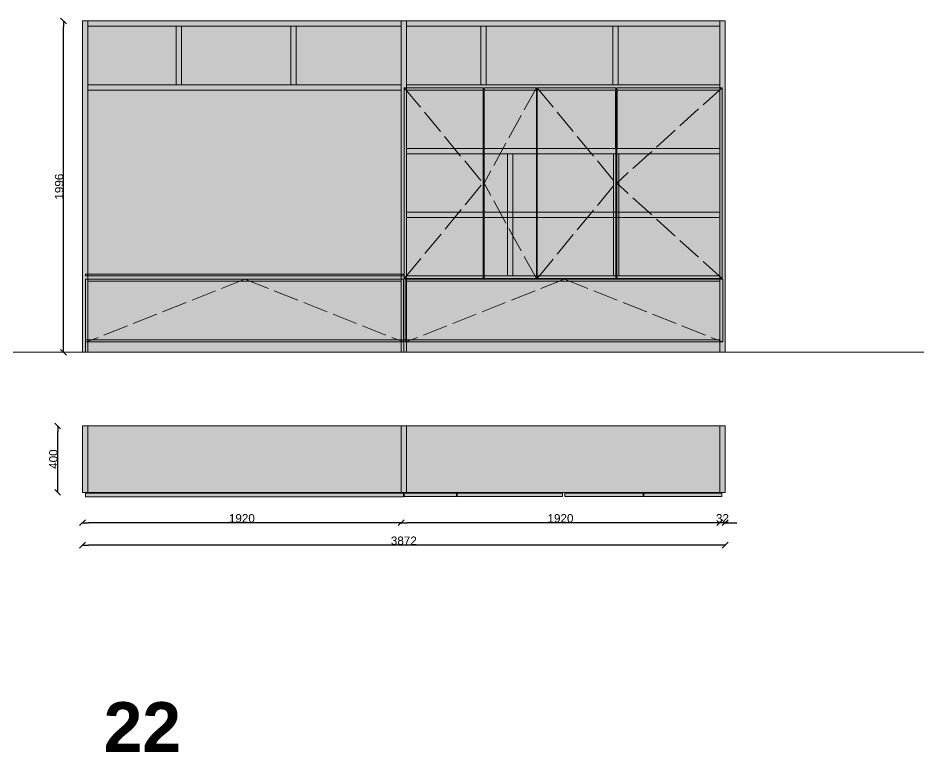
# Model space of a CAD drawing. Header units: millimetres. Extents: x -21288 to 39740, y -2987 to 21739.
# Drawn here: x -14156 to -8727, y -2987 to 1434 of the extents above; entities that cross this region are included whole.
import ezdxf

# ---------------------------------------------------------------- set-up
doc = ezdxf.new("R2010")
doc.units = ezdxf.units.MM
doc.header["$LTSCALE"] = 50
doc.header["$PDMODE"] = 1
doc.header["$PDSIZE"] = -2
doc.linetypes.add('ISO-02 Linea a tratti', pattern=[3.81, 3.048, -0.762])
doc.layers.get('0').update_dxf_attribs({"lineweight": 18})
for name, color, linetype, lineweight in [('Linee arredi', 3, 'Continuous', 5), ('Quote', 7, 'Continuous', 5), ('外形線', 7, 'Continuous', 15), ('外形線_Hatch', 7, 'Continuous', 5)]:
    doc.layers.add(name, color=color, linetype=linetype, lineweight=lineweight)
doc.styles.add('Arial', font='Arial.ttf')
doc.styles.add('Arial (bold)', font='Arial Bold.ttf')
doc.dimstyles.new('M&C_quote arredo', dxfattribs={"dimtxt": 50.344329, "dimasz": 35.34668, "dimexe": 0, "dimexo": 0, "dimgap": 0.5, "dimtad": 1, "dimdec": 0, "dimtxsty": 'Arial', "dimblk": 'VW_SLASH-2', "dimblk1": 'VW_SLASH-2', "dimblk2": 'VW_SLASH-2', "dimcen": 0, "dimse1": 1, "dimse2": 1, "dimazin": 0, "dimtfac": 1, "dimtdec": 0, "dimtix": 1, "dimtmove": 0, "dimatfit": 0, "dimldrblk": 'VW_SLASH-2', "dimfxl": 0, "dimfxlon": 1, "dimfrac": 2, "dimtolj": 1, "dimarcsym": 0})

# ---------------------------------------------------------------- blocks, each defined once
blk = doc.blocks.new('Gruppo-183')
at = {"layer": '外形線_Hatch', "linetype": 'Continuous', "lineweight": 5, "transparency": 33554687}
h = blk.add_hatch(color=256, dxfattribs=at)
h.set_gradient(color1=(187, 187, 187), color2=(187, 187, 187), rotation=180)
h.paths.add_polyline_path([(-5286, -22652), (-5296, -22652), (-5296, -22300), (-5286, -22300)])
at = {"layer": '外形線', "color": 7, "linetype": 'Continuous', "transparency": 33554687, "flags": 128}
blk.add_lwpolyline([(-5286, -22652), (-5296, -22652), (-5296, -22300), (-5286, -22300)], close=True, dxfattribs=at)
blk = doc.blocks.new('VW_SLASH-2')
at = {"color": 0, "linetype": 'ByBlock', "lineweight": -2, "transparency": 16777216}
blk.add_line((0, 0), (-1, 0), dxfattribs=at)
at = {"color": 0, "linetype": 'Continuous', "lineweight": -2, "transparency": 16777216, "flags": 128}
blk.add_lwpolyline([(0.5, 0.5), (-0.5, -0.5)], dxfattribs=at)
blk = doc.blocks.new('*D625')
at = {"layer": 'Defpoints', "color": 0, "transparency": 16777216}
for p in [(-13916.9, -1022.8), (-13767.3, -1022.8), (-13767.3, -1422.8)]:
    blk.add_point(p, dxfattribs=at)
at = {"layer": 'Quote', "color": 0, "lineweight": -2, "transparency": 16777216}
blk.add_line((-13916.9, -1387.4), (-13916.9, -1058.1), dxfattribs=at)
at = {"layer": 'Quote', "color": 0, "lineweight": -2, "transparency": 16777216, "xscale": 35.3466796875, "yscale": 35.3466796875, "zscale": 35.3466796875}
for p, rotation in [((-13916.9, -1022.8), 90), ((-13916.9, -1422.8), 270)]:
    blk.add_blockref('VW_SLASH-2', p, dxfattribs=dict(at, rotation=rotation))
at = {"layer": 'Quote', "color": 0, "transparency": 16777216, "insert": (-13943.1, -1222.8), "char_height": 50.34, "attachment_point": 5, "rotation": 90, "style": 'Arial'}
blk.add_mtext('\\A1;400', dxfattribs=at)
blk = doc.blocks.new('*D626')
at = {"layer": 'Defpoints', "color": 0, "transparency": 16777216}
for p in [(-13881.9, 1416.6), (-13767.3, 1416.6), (-13767.3, -579.4)]:
    blk.add_point(p, dxfattribs=at)
at = {"layer": 'Quote', "color": 0, "lineweight": -2, "transparency": 16777216}
blk.add_line((-13881.9, -544), (-13881.9, 1381.3), dxfattribs=at)
at = {"layer": 'Quote', "color": 0, "lineweight": -2, "transparency": 16777216, "xscale": 35.3466796875, "yscale": 35.3466796875, "zscale": 35.3466796875}
for p, rotation in [((-13881.9, 1416.6), 90), ((-13881.9, -579.4), 270)]:
    blk.add_blockref('VW_SLASH-2', p, dxfattribs=dict(at, rotation=rotation))
at = {"layer": 'Quote', "color": 0, "transparency": 16777216, "insert": (-13908.1, 418.6), "char_height": 50.34, "attachment_point": 5, "rotation": 90, "style": 'Arial'}
blk.add_mtext('\\A1;1996', dxfattribs=at)
blk = doc.blocks.new('*D627')
at = {"layer": 'Defpoints', "color": 0, "transparency": 16777216}
for p in [(-13767.3, -1389.1), (-9895.3, -1389.1), (-13767.3, -1740.6)]:
    blk.add_point(p, dxfattribs=at)
at = {"layer": 'Quote', "color": 0, "lineweight": -2, "transparency": 16777216}
blk.add_line((-9930.6, -1740.6), (-13731.9, -1740.6), dxfattribs=at)
at = {"layer": 'Quote', "color": 0, "lineweight": -2, "transparency": 16777216, "xscale": 35.3466796875, "yscale": 35.3466796875, "zscale": 35.3466796875, "rotation": 180}
blk.add_blockref('VW_SLASH-2', (-13767.3, -1740.6), dxfattribs=at)
at = {"layer": 'Quote', "color": 0, "lineweight": -2, "transparency": 16777216, "xscale": 35.3466796875, "yscale": 35.3466796875, "zscale": 35.3466796875}
blk.add_blockref('VW_SLASH-2', (-9895.3, -1740.6), dxfattribs=at)
at = {"layer": 'Quote', "color": 0, "transparency": 16777216, "insert": (-11831.3, -1714.4), "char_height": 50.34, "attachment_point": 5, "style": 'Arial'}
blk.add_mtext('\\A1;3872', dxfattribs=at)
blk = doc.blocks.new('*D620')
at = {"layer": 'Defpoints', "color": 0, "transparency": 16777216}
for p in [(-13767.3, -1389.1), (-11847.3, -1422.8), (-13767.3, -1605.6)]:
    blk.add_point(p, dxfattribs=at)
at = {"layer": 'Quote', "color": 0, "lineweight": -2, "transparency": 16777216}
blk.add_line((-11882.6, -1605.6), (-13731.9, -1605.6), dxfattribs=at)
at = {"layer": 'Quote', "color": 0, "lineweight": -2, "transparency": 16777216, "xscale": 35.3466796875, "yscale": 35.3466796875, "zscale": 35.3466796875, "rotation": 180}
blk.add_blockref('VW_SLASH-2', (-13767.3, -1605.6), dxfattribs=at)
at = {"layer": 'Quote', "color": 0, "lineweight": -2, "transparency": 16777216, "xscale": 35.3466796875, "yscale": 35.3466796875, "zscale": 35.3466796875}
blk.add_blockref('VW_SLASH-2', (-11847.3, -1605.6), dxfattribs=at)
at = {"layer": 'Quote', "color": 0, "transparency": 16777216, "insert": (-12807.3, -1579.4), "char_height": 50.34, "attachment_point": 5, "style": 'Arial'}
blk.add_mtext('\\A1;1920', dxfattribs=at)
blk = doc.blocks.new('*D621')
at = {"layer": 'Defpoints', "color": 0, "transparency": 16777216}
for p in [(-9927.3, -1389.1), (-11847.3, -1422.8), (-11847.3, -1605.6)]:
    blk.add_point(p, dxfattribs=at)
at = {"layer": 'Quote', "color": 0, "lineweight": -2, "transparency": 16777216}
blk.add_line((-9962.6, -1605.6), (-11811.9, -1605.6), dxfattribs=at)
at = {"layer": 'Quote', "color": 0, "lineweight": -2, "transparency": 16777216, "xscale": 35.3466796875, "yscale": 35.3466796875, "zscale": 35.3466796875, "rotation": 180}
blk.add_blockref('VW_SLASH-2', (-11847.3, -1605.6), dxfattribs=at)
at = {"layer": 'Quote', "color": 0, "lineweight": -2, "transparency": 16777216, "xscale": 35.3466796875, "yscale": 35.3466796875, "zscale": 35.3466796875}
blk.add_blockref('VW_SLASH-2', (-9927.3, -1605.6), dxfattribs=at)
at = {"layer": 'Quote', "color": 0, "transparency": 16777216, "insert": (-10887.3, -1579.4), "char_height": 50.34, "attachment_point": 5, "style": 'Arial'}
blk.add_mtext('\\A1;1920', dxfattribs=at)
blk = doc.blocks.new('*D622')
at = {"layer": 'Defpoints', "color": 0, "transparency": 16777216}
for p in [(-9927.3, -1389.1), (-9895.3, -1389.1), (-9927.3, -1605.6)]:
    blk.add_point(p, dxfattribs=at)
at = {"layer": 'Quote', "color": 0, "lineweight": -2, "transparency": 16777216}
for p, q in [((-9962.6, -1605.6), (-9998, -1605.6)), ((-9895.3, -1605.6), (-9927.3, -1605.6)), ((-9859.9, -1605.6), (-9824.6, -1605.6))]:
    blk.add_line(p, q, dxfattribs=at)
at = {"layer": 'Quote', "color": 0, "lineweight": -2, "transparency": 16777216, "xscale": 35.3466796875, "yscale": 35.3466796875, "zscale": 35.3466796875}
blk.add_blockref('VW_SLASH-2', (-9927.3, -1605.6), dxfattribs=at)
at = {"layer": 'Quote', "color": 0, "lineweight": -2, "transparency": 16777216, "xscale": 35.3466796875, "yscale": 35.3466796875, "zscale": 35.3466796875, "rotation": 180}
blk.add_blockref('VW_SLASH-2', (-9895.3, -1605.6), dxfattribs=at)
at = {"layer": 'Quote', "color": 0, "transparency": 16777216, "insert": (-9911.3, -1579.4), "char_height": 50.34, "attachment_point": 5, "style": 'Arial'}
blk.add_mtext('\\A1;32', dxfattribs=at)

msp = doc.modelspace()

# ---------------------------------------------------------------- hatches: boundary and pattern name
at = {"layer": 'Linee arredi'}
h = msp.add_hatch(color=7, dxfattribs=at)
h.dxf.hatch_style = 1
h.paths.add_polyline_path([(-13735.28, 1384.65), (-13735.28, 1416.65), (-11847.28, 1416.65), (-11847.28, 1384.65)])
h.paths.add_polyline_path([(-11815.28, 1384.65), (-11815.28, 1416.65), (-9927.28, 1416.65), (-9927.28, 1384.65)])
h.paths.add_polyline_path([(-11847.28, 1416.65), (-11815.28, 1416.65), (-11815.28, -579.35), (-11847.28, -579.35)])
h.paths.add_polyline_path([(-11367.28, 1384.65), (-11335.28, 1384.65), (-11335.28, 1032.65), (-11367.28, 1032.65)])
h.paths.add_polyline_path([(-10572.28, 1384.65), (-10540.28, 1384.65), (-10540.28, 1032.65), (-10572.28, 1032.65)])
h.paths.add_polyline_path([(-9927.28, 1416.65), (-9895.28, 1416.65), (-9895.28, -579.35), (-9927.28, -579.35)])
h.paths.add_polyline_path([(-11815.28, 1000.65), (-11815.28, 1032.65), (-9927.28, 1032.65), (-9927.28, 1000.65)])
h.paths.add_polyline_path([(-13735.28, 1000.65), (-13735.28, 1032.65), (-11847.28, 1032.65), (-11847.28, 1000.65)])
h.paths.add_polyline_path([(-12512.28, 1384.65), (-12480.28, 1384.65), (-12480.28, 1032.65), (-12512.28, 1032.65)])
h.paths.add_polyline_path([(-13202.28, 1384.65), (-13170.28, 1384.65), (-13170.28, 1032.65), (-13202.28, 1032.65)])
h.paths.add_polyline_path([(-13767.28, 1416.65), (-13735.28, 1416.65), (-13735.28, -579.35), (-13767.28, -579.35)])
h.paths.add_polyline_path([(-13735.28, -151.35), (-13735.28, -119.35), (-11847.28, -119.35), (-11847.28, -151.35)])
h = msp.add_hatch(color=254, dxfattribs=at)
h.dxf.hatch_style = 1
h.paths.add_polyline_path([(-13735.28, 1000.65), (-13735.28, -109.35), (-11847.28, -109.35), (-11847.28, 1000.65)])
h.paths.add_polyline_path([(-12512.28, 1032.65), (-12512.28, 1384.65), (-13170.28, 1384.65), (-13170.28, 1032.65)])
h.paths.add_polyline_path([(-13202.28, 1032.65), (-13202.28, 1384.65), (-13735.28, 1384.65), (-13735.28, 1032.65)])
h.paths.add_polyline_path([(-11847.28, 1032.65), (-11847.28, 1384.65), (-12480.28, 1384.65), (-12480.28, 1032.65)])
h.paths.add_polyline_path([(-11367.28, 1032.65), (-11367.28, 1384.65), (-11815.28, 1384.65), (-11815.28, 1032.65)])
h.paths.add_polyline_path([(-10572.28, 1032.65), (-10572.28, 1384.65), (-11335.28, 1384.65), (-11335.28, 1032.65)])
h.paths.add_polyline_path([(-9927.28, 1032.65), (-9927.28, 1384.65), (-10540.28, 1384.65), (-10540.28, 1032.65)])
h = msp.add_hatch(color=252, dxfattribs=at)
h.dxf.hatch_style = 1
h.paths.add_polyline_path([(-11828.78, 1014.15), (-11353.78, 1014.15), (-11353.78, -134.85), (-11828.78, -134.85)])
h.paths.add_polyline_path([(-11347.78, 1014.15), (-11032.78, 1014.15), (-11032.78, -134.85), (-11347.78, -134.85)])
h.paths.add_polyline_path([(-11028.78, 1014.15), (-10553.78, 1014.15), (-10553.78, -134.85), (-11028.78, -134.85)])
h.paths.add_polyline_path([(-9913.78, -134.85), (-9913.78, 1014.15), (-10548.78, 1014.15), (-10548.78, -134.85)])
h.paths.add_polyline_path([(-9908.75, -516.85), (-9908.75, -137.85), (-11823.78, -137.85), (-11823.78, -516.85)])
h.paths.add_polyline_path([(-11833.75, -516.85), (-11833.75, -137.85), (-13748.78, -137.85), (-13748.78, -516.85)])
h = msp.add_hatch(color=7, dxfattribs=at)
h.dxf.hatch_style = 1
h.paths.add_polyline_path([(-11831.28, -579.35), (-11831.28, -503.35), (-13748.78, -503.35), (-13748.78, -579.35)])
h.paths.add_polyline_path([(-11831.28, -579.35), (-11831.28, -503.35), (-9927.28, -503.35), (-9927.28, -579.35)])
h.paths.add_polyline_path([(-13748.78, -119.35), (-13748.78, -109.35), (-11833.78, -109.35), (-11833.78, -119.35)])
h = msp.add_hatch(color=7, dxfattribs=at)
h.dxf.hatch_style = 1
h.paths.add_polyline_path([(-13735.28, -1022.75), (-13767.28, -1022.75), (-13767.28, -1422.75), (-13735.28, -1422.75)])
h.paths.add_polyline_path([(-11847.28, -1022.75), (-13735.28, -1022.75), (-13735.28, -1422.75), (-11847.28, -1422.75)])
h.paths.add_polyline_path([(-11815.28, -1022.75), (-11847.28, -1022.75), (-11847.28, -1422.75), (-11815.28, -1422.75)])
h.paths.add_polyline_path([(-9927.28, -1022.75), (-11815.28, -1022.75), (-11815.28, -1422.75), (-9927.28, -1422.75)])
h.paths.add_polyline_path([(-9895.28, -1022.75), (-9927.28, -1022.75), (-9927.28, -1422.75), (-9895.28, -1422.75)])
h = msp.add_hatch(color=252, dxfattribs=at)
h.dxf.hatch_style = 1
h.paths.add_polyline_path([(-10384.91, -1426.76), (-10384.91, -1448.76), (-9914.78, -1448.76), (-9914.78, -1426.76)])
h.paths.add_polyline_path([(-10388.47, -1448.76), (-10388.47, -1426.76), (-10862.16, -1426.76), (-10862.16, -1448.76)])
h.paths.add_polyline_path([(-10874.78, -1448.76), (-10874.78, -1426.76), (-11509.78, -1426.76), (-11509.78, -1448.76)])
h.paths.add_polyline_path([(-11829.78, -1426.76), (-11829.78, -1448.76), (-11514.78, -1448.76), (-11514.78, -1426.76)])
h.paths.add_polyline_path([(-11833.75, -1426.76), (-13749.91, -1426.76), (-13749.91, -1448.84), (-11833.75, -1448.84)])

# ---------------------------------------------------------------- linework, layer by layer
msp.add_line((-21288.29, -579.35), (39740.16, -579.35))
at = {"layer": 'Linee arredi', "linetype": 'ISO-02 Linea a tratti', "lineweight": 5, "transparency": 33554687}
for p, q in [((-11032.78, 1014.15), (-11347.78, 439.65)), ((-11028.78, 1014.15), (-10553.78, 439.65)), ((-9913.78, 1014.15), (-10548.78, 439.65)), ((-11032.78, -134.85), (-11347.78, 439.65)), ((-11028.78, -134.85), (-10553.78, 439.65)), ((-9913.78, -134.85), (-10548.78, 439.65)), ((-12788.75, -137.85), (-13743.75, -516.85)), ((-12788.75, -137.85), (-11833.75, -516.85)), ((-10863.75, -137.85), (-11818.75, -516.85)), ((-10863.75, -137.85), (-9908.75, -516.85))]:
    msp.add_line(p, q, dxfattribs=at)
at = {"layer": 'Linee arredi', "linetype": 'Continuous', "lineweight": 15, "transparency": 33554687, "flags": 128}
for points in [[(-13767.28, 1416.65), (-13735.28, 1416.65), (-13735.28, -579.35), (-13767.28, -579.35)], [(-13735.28, 1384.65), (-13735.28, 1416.65), (-11847.28, 1416.65), (-11847.28, 1384.65)], [(-11847.28, 1416.65), (-11815.28, 1416.65), (-11815.28, -579.35), (-11847.28, -579.35)], [(-11815.28, 1384.65), (-11815.28, 1416.65), (-9927.28, 1416.65), (-9927.28, 1384.65)], [(-9927.28, 1416.65), (-9895.28, 1416.65), (-9895.28, -579.35), (-9927.28, -579.35)], [(-13202.28, 1384.65), (-13170.28, 1384.65), (-13170.28, 1032.65), (-13202.28, 1032.65)], [(-12512.28, 1384.65), (-12480.28, 1384.65), (-12480.28, 1032.65), (-12512.28, 1032.65)], [(-11367.28, 1384.65), (-11335.28, 1384.65), (-11335.28, 1032.65), (-11367.28, 1032.65)], [(-10572.28, 1384.65), (-10540.28, 1384.65), (-10540.28, 1032.65), (-10572.28, 1032.65)], [(-13735.28, 1000.65), (-13735.28, 1032.65), (-11847.28, 1032.65), (-11847.28, 1000.65)], [(-11815.28, 1000.65), (-11815.28, 1032.65), (-9927.28, 1032.65), (-9927.28, 1000.65)], [(-11828.78, 1014.15), (-11353.78, 1014.15), (-11353.78, -134.85), (-11828.78, -134.85)], [(-11347.78, 1014.15), (-11032.78, 1014.15), (-11032.78, -134.85), (-11347.78, -134.85)], [(-11028.78, 1014.15), (-10553.78, 1014.15), (-10553.78, -134.85), (-11028.78, -134.85)], [(-9913.78, -134.85), (-9913.78, 1014.15), (-10548.78, 1014.15), (-10548.78, -134.85)], [(-11815.28, 232.65), (-9927.28, 232.65), (-9927.28, -503.35), (-11815.28, -503.35)], [(-13748.78, -119.35), (-13748.78, -109.35), (-11833.78, -109.35), (-11833.78, -119.35)], [(-11833.75, -516.85), (-11833.75, -137.85), (-13748.78, -137.85), (-13748.78, -516.85)], [(-13735.28, -151.35), (-13735.28, -119.35), (-11847.28, -119.35), (-11847.28, -151.35)], [(-9908.75, -516.85), (-9908.75, -137.85), (-11823.78, -137.85), (-11823.78, -516.85)], [(-11815.28, -151.35), (-11815.28, -119.35), (-9927.28, -119.35), (-9927.28, -151.35)], [(-11831.28, -579.35), (-11831.28, -503.35), (-13748.78, -503.35), (-13748.78, -579.35)], [(-11831.28, -579.35), (-11831.28, -503.35), (-9927.28, -503.35), (-9927.28, -579.35)], [(-13767.28, -1022.75), (-13735.28, -1022.75), (-13735.28, -1422.75), (-13767.28, -1422.75)], [(-13735.28, -1022.75), (-11847.28, -1022.75), (-11847.28, -1422.75), (-13735.28, -1422.75)], [(-11847.28, -1022.75), (-11815.28, -1022.75), (-11815.28, -1422.75), (-11847.28, -1422.75)], [(-11815.28, -1022.75), (-9927.28, -1022.75), (-9927.28, -1422.75), (-11815.28, -1422.75)], [(-9927.28, -1022.75), (-9895.28, -1022.75), (-9895.28, -1422.75), (-9927.28, -1422.75)], [(-11833.75, -1448.84), (-11833.75, -1426.76), (-13749.91, -1426.76), (-13749.91, -1448.84)], [(-11514.78, -1426.76), (-11829.78, -1426.76), (-11829.78, -1448.76), (-11514.78, -1448.76)], [(-10874.78, -1426.76), (-11509.78, -1426.76), (-11509.78, -1448.76), (-10874.78, -1448.76)], [(-10388.47, -1426.76), (-10862.16, -1426.76), (-10862.16, -1448.76), (-10388.47, -1448.76)], [(-9914.78, -1426.76), (-10384.91, -1426.76), (-10384.91, -1448.76), (-9914.78, -1448.76)]]:
    msp.add_lwpolyline(points, close=True, dxfattribs=at)
at = {"layer": 'Linee arredi', "linetype": 'ISO-02 Linea a tratti', "lineweight": 5, "transparency": 33554687, "flags": 128}
msp.add_lwpolyline([(-11828.78, 1014.15), (-11353.78, 439.65), (-11828.78, -134.85)], dxfattribs=at)
at = {"layer": 'Linee arredi', "linetype": 'Continuous', "transparency": 33554687, "flags": 128}
for points in [[(-9927.28, 648.65), (-11815.28, 648.65), (-11815.28, 1000.65), (-9927.28, 1000.65)], [(-11815.28, 616.65), (-11815.28, 648.65), (-9927.28, 648.65), (-9927.28, 616.65)], [(-11815.28, -119.35), (-9927.28, -119.35), (-9927.28, 616.65), (-11815.28, 616.65)], [(-11207.28, 616.65), (-11175.28, 616.65), (-11175.28, -119.35), (-11207.28, -119.35)], [(-10567.28, 616.65), (-10535.28, 616.65), (-10535.28, -119.35), (-10567.28, -119.35)], [(-11815.28, 232.65), (-11815.28, 264.65), (-9927.28, 264.65), (-9927.28, 232.65)], [(-13735.22, -151.35), (-11847.28, -151.35), (-11847.28, -503.35), (-13735.22, -503.35)], [(-13735.28, -579.35), (-13735.28, -503.35), (-11831.28, -503.35), (-11831.28, -579.35)]]:
    msp.add_lwpolyline(points, close=True, dxfattribs=at)

# ---------------------------------------------------------------- block references
at = {"layer": 'Linee arredi'}
msp.add_blockref('Gruppo-183', (-5260.28, 23300.65), dxfattribs=at)

# ---------------------------------------------------------------- texts
at = {"layer": 'Linee arredi', "transparency": 33554687, "insert": (-13639.82, -2986.66), "char_height": 300, "attachment_point": 7, "line_spacing_factor": 1.006858, "style": 'Arial (bold)'}
msp.add_mtext('22', dxfattribs=at)

# ---------------------------------------------------------------- dimensions: what is measured, and where the dimension line sits
at = {"layer": 'Quote', "color": 7}
for base, p1, p2, picture, middle in [((-13881.91, 1416.65), (-13767.28, -579.35), (-13767.28, 1416.65), '*D626', (-13908.11, 418.65)), ((-13916.91, -1022.75), (-13767.28, -1422.75), (-13767.28, -1022.75), '*D625', (-13943.11, -1222.75))]:
    dim = msp.add_linear_dim(base=base, p1=p1, p2=p2, angle=270, dimstyle='M&C_quote arredo', override={"dimpost": '<>', "dimtmove": 1}, dxfattribs=at)
    dim.commit()
    dim.dimension.update_dxf_attribs({"geometry": picture, "text_midpoint": middle})
for base, p1, p2, picture, middle in [((-13767.28, -1740.64), (-9895.28, -1389.07), (-13767.28, -1389.07), '*D627', (-11831.28, -1714.42)), ((-13767.28, -1605.64), (-11847.28, -1422.75), (-13767.28, -1389.07), '*D620', (-12807.28, -1579.44)), ((-11847.28, -1605.64), (-9927.28, -1389.07), (-11847.28, -1422.75), '*D621', (-10887.28, -1579.44)), ((-9927.28, -1605.64), (-9895.28, -1389.07), (-9927.28, -1389.07), '*D622', (-9911.28, -1579.42))]:
    dim = msp.add_linear_dim(base=base, p1=p1, p2=p2, dimstyle='M&C_quote arredo', override={"dimpost": '<>', "dimtmove": 1}, dxfattribs=at)
    dim.commit()
    dim.dimension.update_dxf_attribs({"geometry": picture, "text_midpoint": middle})

doc.saveas('drawing.dxf')
